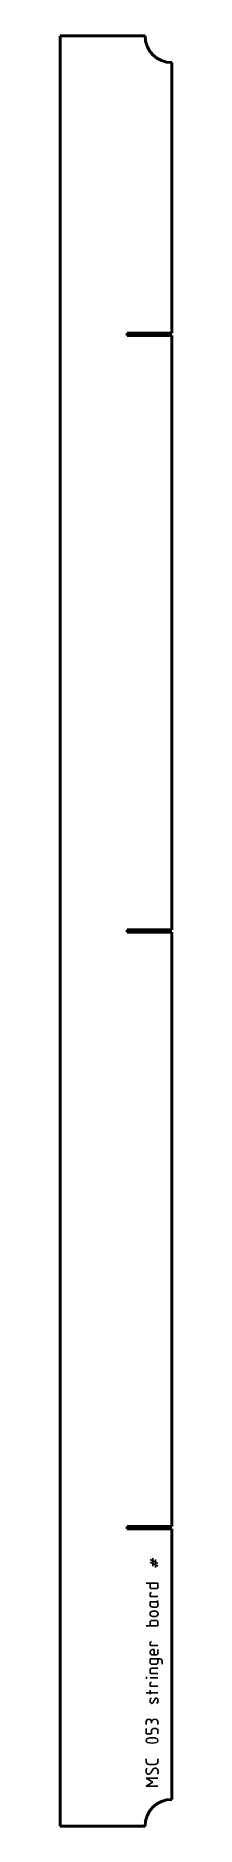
# Model space of a CAD drawing. Header units: millimetres. Extents: x -31 to 63, y -1500 to 0.
import ezdxf

# ---------------------------------------------------------------- set-up
doc = ezdxf.new("R2010")
doc.units = ezdxf.units.MM
doc.layers.add('IV_MARK_SURFACE', color=2, linetype='Continuous', lineweight=25)
doc.layers.add('IV_OUTER_PROFILE', color=7, linetype='Continuous', lineweight=50)

msp = doc.modelspace()

# ---------------------------------------------------------------- linework, layer by layer
at = {"layer": 'IV_MARK_SURFACE'}
for p, q in [((44.6, -1276.5), (46.8, -1277.6)), ((46.8, -1279.8), (44.6, -1278.7)), ((46.8, -1277.6), (46.8, -1275.4)), ((46.8, -1277.6), (49, -1278.7)), ((46.8, -1279.8), (46.8, -1277.6)), ((49, -1280.9), (46.8, -1279.8)), ((46.8, -1282.1), (46.8, -1279.8)), ((49, -1276.5), (49, -1278.7)), ((49, -1278.7), (49, -1280.9)), ((49, -1278.7), (51.2, -1279.8)), ((51.2, -1282.1), (49, -1280.9)), ((49, -1280.9), (49, -1283.2)), ((41.2, -1296.5), (44.6, -1296.5)), ((44.6, -1296.5), (51.2, -1296.5)), ((44.6, -1299.3), (44.6, -1296.5)), ((49.6, -1300.9), (46.2, -1300.9)), ((51.2, -1296.5), (51.2, -1299.3)), ((44.6, -1307.6), (44.6, -1305.4)), ((51.2, -1307.6), (44.6, -1307.6)), ((44.6, -1312.1), (49.6, -1312.1)), ((44.6, -1314.3), (44.6, -1312.1)), ((49.6, -1316.5), (46.8, -1316.5)), ((49, -1319.8), (46.8, -1319.8)), ((49.6, -1312.1), (50.1, -1312.1)), ((51.2, -1313.7), (51.2, -1314.8)), ((41.2, -1332.1), (44.6, -1332.1)), ((44.6, -1329.3), (44.6, -1332.1)), ((44.6, -1332.1), (51.2, -1332.1)), ((49.6, -1327.6), (46.2, -1327.6)), ((46.8, -1324.3), (49, -1324.3)), ((51.2, -1332.1), (51.2, -1329.3)), ((44.6, -1348.7), (44.6, -1346.5)), ((51.2, -1348.7), (44.6, -1348.7)), ((44.6, -1359.8), (51.2, -1359.8)), ((44.6, -1362.6), (44.6, -1359.8)), ((49.6, -1364.3), (46.2, -1364.3)), ((47.9, -1352.1), (46.8, -1352.1)), ((46.8, -1356.5), (47.9, -1356.5)), ((47.9, -1356.5), (47.9, -1352.1)), ((47.9, -1356.5), (49.6, -1356.5)), ((51.2, -1354.8), (51.2, -1352.1)), ((51.2, -1359.8), (51.2, -1362.6)), ((51.2, -1359.8), (52.9, -1359.8)), ((54.6, -1361.5), (54.6, -1364.3)), ((44.6, -1372.1), (44.6, -1369.3)), ((51.2, -1372.1), (44.6, -1372.1)), ((51.2, -1375.7), (44.6, -1375.7)), ((46.2, -1367.6), (51.2, -1367.6)), ((44.6, -1388.2), (41.2, -1388.2)), ((44.6, -1382.6), (44.6, -1380.4)), ((51.2, -1382.6), (44.6, -1382.6)), ((44.6, -1388.2), (44.6, -1385.9)), ((51.2, -1388.2), (44.6, -1388.2)), ((44.6, -1389.3), (44.6, -1388.2)), ((44.6, -1395.4), (44.6, -1394.3)), ((48.5, -1393.7), (47.3, -1395.9)), ((50.1, -1392.6), (49.6, -1392.6)), ((51.2, -1395.4), (51.2, -1394.3)), ((46.2, -1397.1), (45.7, -1397.1)), ((41.2, -1412.6), (41.2, -1414.8)), ((41.2, -1422.6), (41.2, -1418.2)), ((45.7, -1422.6), (41.2, -1422.6)), ((45.7, -1413.2), (45.7, -1413.7)), ((45.7, -1419.8), (45.7, -1422.6)), ((49, -1418.2), (47.9, -1418.2)), ((51.2, -1414.8), (51.2, -1413.2)), ((51.2, -1422.6), (51.2, -1419.8)), ((41.2, -1445.9), (41.2, -1443.7)), ((49, -1448.2), (43.5, -1448.2)), ((46.8, -1452.6), (45.1, -1455.4)), ((51.2, -1443.7), (51.2, -1445.9)), ((46.8, -1463.2), (41.2, -1459.8)), ((41.2, -1459.8), (51.2, -1459.8)), ((41.2, -1466.5), (46.8, -1463.2)), ((51.2, -1466.5), (41.2, -1466.5))]:
    msp.add_line(p, q, dxfattribs=at)
msp.add_circle((41.5, -1375.7), 0.278, dxfattribs=at)
for centre, radius, start, end in [((46.2, -1299.3), 1.67, 180, 270), ((45.7, -1305.4), 1.11, 90, 180), ((49.6, -1299.3), 1.67, 270, 0), ((46.8, -1314.3), 2.22, 180, 270), ((46.8, -1322.1), 2.22, 90, 270), ((49, -1322.1), 2.22, 270, 90), ((49.6, -1313.7), 1.67, 0, 90), ((49.6, -1314.8), 1.67, 270, 0), ((50.1, -1310.9), 1.11, 270, 0), ((46.2, -1329.3), 1.67, 90, 180), ((49.6, -1329.3), 1.67, 0, 90), ((45.7, -1346.5), 1.11, 90, 180), ((46.8, -1354.3), 2.22, 90, 270), ((46.2, -1362.6), 1.67, 180, 270), ((49.6, -1354.8), 1.67, 270, 0), ((49.6, -1362.6), 1.67, 270, 360), ((52.9, -1361.5), 1.67, 0, 90), ((46.2, -1369.3), 1.67, 90, 180), ((45.7, -1380.4), 1.11, 90, 180), ((46.4, -1394.3), 1.82, 112.9942, 179.6256), ((50.3, -1394.5), 2, 111.8601, 158.1399), ((49.4, -1394.3), 1.82, 0.3744, 67.0058), ((46.4, -1395.4), 1.82, 180.3744, 247.0058), ((45.5, -1395.2), 2, 291.8601, 338.1399), ((49.4, -1395.4), 1.82, 292.9942, 359.6256), ((43.5, -1412.6), 2.22, 0, 180), ((48.5, -1413.2), 2.78, 0, 180), ((47.9, -1420.5), 2.38, 91.0861, 162.6537), ((49, -1420.5), 2.38, 17.3463, 88.9139), ((43, -1428.2), 1.8, 112.4119, 247.5881), ((46.2, -1439.9), 14, 73.8661, 106.1339), ((46.2, -1416.4), 14, 253.8661, 286.1339), ((49.4, -1428.2), 1.81, 293.0373, 66.9627), ((43.5, -1445.9), 2.22, 180, 270), ((45.9, -1453.7), 4.69, 151.7153, 208.2847), ((48.8, -1453.8), 2.39, 2.3685, 149.559), ((49, -1445.9), 2.22, 270, 0), ((47.6, -1454.4), 3.74, 326.4174, 10.9627), ((43.2, -1454.3), 2.21, 229.6263, 329.2984)]:
    msp.add_arc(centre, radius, start, end, dxfattribs=at)
at = {"layer": 'IV_OUTER_PROFILE'}
for p, q in [((40.3, 0), (-31, 0)), ((-31, 0), (-31, -1500)), ((62.8, -22.5), (62.8, -249)), ((25.2, -249), (62.8, -249)), ((25.2, -251), (25.2, -249)), ((62.8, -251), (25.2, -251)), ((62.8, -251), (62.8, -749)), ((25.2, -749), (62.8, -749)), ((25.2, -751), (25.2, -749)), ((62.8, -751), (25.2, -751)), ((62.8, -751), (62.8, -1249)), ((25.2, -1249), (62.8, -1249)), ((25.2, -1251), (25.2, -1249)), ((62.8, -1251), (25.2, -1251)), ((62.8, -1251), (62.8, -1477.5)), ((40.3, -1500), (-31, -1500))]:
    msp.add_line(p, q, dxfattribs=at)
for centre, start, end in [((62.8, 0), 180, 270), ((62.8, -1500), 90, 180)]:
    msp.add_arc(centre, 22.5, start, end, dxfattribs=at)

doc.saveas('drawing.dxf')
